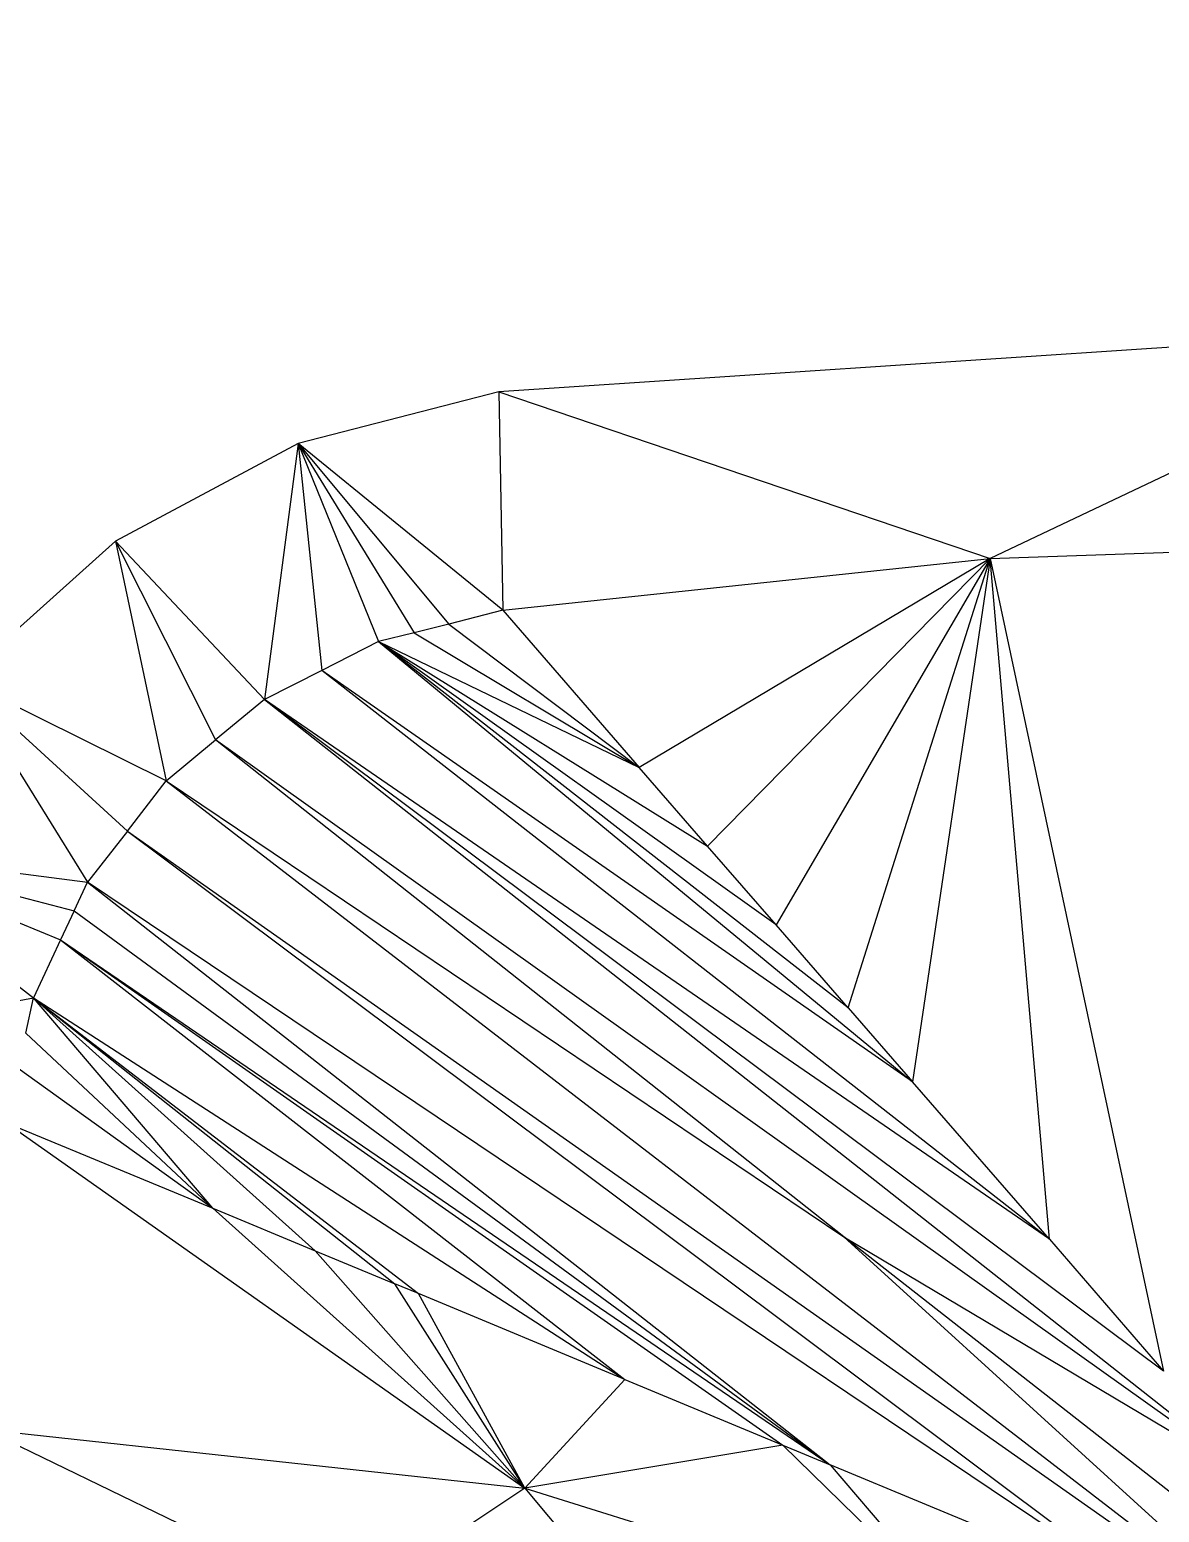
# Model space of a CAD drawing. Header units: inches. Extents: x 21806 to 26875, y -23174 to -20350.
# Drawn here: x 25514.52 to 25518.43, y -22409.99 to -22404.85 of the extents above; entities that cross this region are included whole.
import ezdxf

# ---------------------------------------------------------------- set-up
doc = ezdxf.new("R2010")
doc.units = ezdxf.units.IN
doc.header["$MEASUREMENT"] = 0
for name, color, linetype, lineweight in [('A-ANNO-DIMS', 211, 'Continuous', 9), ('A-ANNO-DIMS-128', 211, 'Continuous', 9), ('A-GENM', 13, 'Continuous', 9)]:
    doc.layers.add(name, color=color, linetype=linetype, lineweight=lineweight)
doc.styles.add('Arial', font='arial.ttf', dxfattribs={"height": 11.802395})
doc.dimstyles.new('Linear_-_3_32__Arial_3', dxfattribs={"dimscale": 12, "dimtxt": 12, "dimasz": 1.333333, "dimexe": 1, "dimexo": 0.666667, "dimgap": 0.666667, "dimtad": 1, "dimdec": 0, "dimzin": 1, "dimdsep": 46, "dimlunit": 4, "dimtxsty": 'Arial', "dimblk1": 'OBLIQUE', "dimblk2": 'OBLIQUE', "dimsah": 1, "dimcen": 0.09, "dimdle": 1, "dimazin": 0, "dimtfac": 1, "dimtdec": 4, "dimtix": 1, "dimtmove": 0, "dimatfit": 3, "dimfxl": 1, "dimtvp": 1, "dimtfill": 1, "dimfrac": 2, "dimtolj": 1, "dimtzin": 0, "dimarcsym": 2})

# ---------------------------------------------------------------- blocks, each defined once
blk = doc.blocks.new('Drinking_Founta_Floor Plan0')
at = {"layer": 'A-GENM'}
for p, q in [((23.9995, 24.4301), (20.604, 24.2045)), ((23.9995, 24.4301), (22.3062, 23.6273)), ((20.604, 24.2045), (19.9097, 24.0258)), ((20.604, 24.2045), (20.6187, 23.4486)), ((20.604, 24.2045), (22.3062, 23.6273)), ((19.9097, 24.0258), (19.2769, 23.6874)), ((19.9097, 24.0258), (19.7925, 23.1395)), ((20.6187, 23.4486), (19.9097, 24.0258)), ((19.9097, 24.0258), (20.4312, 23.4003)), ((19.9097, 24.0258), (20.3111, 23.3695)), ((19.9097, 24.0258), (20.188, 23.3402)), ((19.9097, 24.0258), (19.9917, 23.2392)), ((19.2769, 23.6874), (18.7437, 23.2084)), ((19.2769, 23.6874), (19.4527, 22.8568)), ((19.2769, 23.6874), (19.7925, 23.1395)), ((19.2769, 23.6874), (19.6226, 22.9989)), ((22.3062, 23.6273), (23.9995, 23.6874)), ((20.6187, 23.4486), (22.3062, 23.6273)), ((22.3062, 23.6273), (21.0903, 22.9037)), ((22.3062, 23.6273), (21.3277, 22.6312)), ((22.3062, 23.6273), (21.565, 22.3588)), ((21.814, 22.0717), (22.3062, 23.6273)), ((22.3062, 23.6273), (22.0366, 21.8153)), ((22.5112, 21.2704), (22.3062, 23.6273)), ((22.3062, 23.6273), (22.9068, 20.8134)), ((20.6187, 23.4486), (20.4312, 23.4003)), ((20.6187, 23.4486), (21.0903, 22.9037)), ((20.3111, 23.3695), (20.188, 23.3402)), ((20.4312, 23.4003), (20.3111, 23.3695)), ((20.3111, 23.3695), (21.0903, 22.9037)), ((20.4312, 23.4003), (21.0903, 22.9037)), ((20.188, 23.3402), (19.9917, 23.2392)), ((21.814, 22.0717), (20.188, 23.3402)), ((21.565, 22.3588), (20.188, 23.3402)), ((20.188, 23.3402), (21.3277, 22.6312)), ((20.188, 23.3402), (21.0903, 22.9037)), ((20.188, 23.3402), (22.0366, 21.8153)), ((19.9917, 23.2392), (19.7925, 23.1395)), ((22.5112, 21.2704), (19.9917, 23.2392)), ((22.0366, 21.8153), (19.9917, 23.2392)), ((19.3179, 22.6825), (18.7437, 23.2084)), ((19.4527, 22.8568), (18.7437, 23.2084)), ((18.7437, 23.2084), (19.1802, 22.5067)), ((19.7925, 23.1395), (19.6226, 22.9989)), ((22.5112, 21.2704), (19.7925, 23.1395)), ((22.9068, 20.8134), (19.7925, 23.1395)), ((19.7925, 23.1395), (23.2554, 20.412)), ((19.4527, 22.8568), (19.6226, 22.9989)), ((21.7993, 21.2777), (19.6226, 22.9989)), ((23.2554, 20.412), (19.6226, 22.9989)), ((21.3277, 22.6312), (21.0903, 22.9037)), ((19.3179, 22.6825), (19.4527, 22.8568)), ((19.4527, 22.8568), (21.7993, 21.2777)), ((19.4527, 22.8568), (23.437, 19.788)), ((19.3179, 22.6825), (19.1802, 22.5067)), ((19.3179, 22.6825), (22.8775, 20.0224)), ((19.3179, 22.6825), (23.437, 19.788)), ((18.3394, 22.6151), (19.1333, 22.4071)), ((18.3394, 22.6151), (19.0864, 22.3061)), ((18.3394, 22.6151), (18.9927, 22.1054)), ((18.3394, 22.6151), (19.1802, 22.5067)), ((21.565, 22.3588), (21.3277, 22.6312)), ((19.1333, 22.4071), (19.1802, 22.5067)), ((22.8775, 20.0224), (19.1802, 22.5067)), ((19.1802, 22.5067), (21.7525, 20.4882)), ((19.1333, 22.4071), (19.0864, 22.3061)), ((19.1333, 22.4071), (21.7525, 20.4882)), ((21.814, 22.0717), (21.565, 22.3588)), ((19.0864, 22.3061), (18.9927, 22.1054)), ((19.0864, 22.3061), (21.0405, 20.7841)), ((19.0864, 22.3061), (21.5884, 20.557)), ((19.0864, 22.3061), (21.7525, 20.4882)), ((18.0845, 21.9442), (18.9927, 22.1054)), ((18.9663, 21.9838), (18.9927, 22.1054)), ((19.6138, 21.3773), (18.9927, 22.1054)), ((19.9683, 21.2294), (18.9927, 22.1054)), ((18.9927, 22.1054), (21.0405, 20.7841)), ((18.9927, 22.1054), (20.3257, 21.0814)), ((18.9927, 22.1054), (20.2437, 21.1151)), ((21.814, 22.0717), (22.0366, 21.8153)), ((18.9663, 21.9838), (19.6138, 21.3773)), ((18.94, 21.8622), (19.6138, 21.3773)), ((22.5112, 21.2704), (22.0366, 21.8153)), ((18.8989, 21.6732), (19.6138, 21.3773)), ((18.8989, 21.6732), (20.6948, 20.4076)), ((19.6138, 21.3773), (19.9683, 21.2294)), ((19.6138, 21.3773), (20.6948, 20.4076)), ((23.9995, 19.5551), (21.7993, 21.2777)), ((21.7993, 21.2777), (23.2554, 20.412)), ((21.7993, 21.2777), (23.437, 19.788)), ((22.5112, 21.2704), (22.9068, 20.8134)), ((19.9683, 21.2294), (20.6948, 20.4076)), ((19.9683, 21.2294), (20.2437, 21.1151)), ((20.6948, 20.4076), (20.2437, 21.1151)), ((20.3257, 21.0814), (20.2437, 21.1151)), ((21.0405, 20.7841), (20.3257, 21.0814)), ((20.6948, 20.4076), (20.3257, 21.0814)), ((21.0405, 20.7841), (20.6948, 20.4076)), ((21.0405, 20.7841), (21.5884, 20.557)), ((18.8228, 20.6112), (20.6948, 20.4076)), ((18.8228, 20.6112), (20.0825, 20.0019)), ((21.5884, 20.557), (20.6948, 20.4076)), ((21.5884, 20.557), (21.7525, 20.4882)), ((21.5884, 20.557), (22.2329, 19.9271)), ((22.8775, 20.0224), (21.7525, 20.4882)), ((21.7525, 20.4882), (22.2329, 19.9271)), ((20.6948, 20.4076), (20.0825, 20.0019)), ((20.6948, 20.4076), (21.4126, 19.5507)), ((20.6948, 20.4076), (22.2329, 19.9271))]:
    blk.add_line(p, q, dxfattribs=at)
blk = doc.blocks.new('Locker Rooms_Ryan_ifc-1-First Floor Plan')
at = {"lineweight": 9}
blk.add_blockref('Drinking_Founta_Floor Plan0', (25495.5386, -22430.3109), dxfattribs=at)
blk = doc.blocks.new('DIMBLOCK18-First Floor Plan')
at = {"layer": 'A-ANNO-DIMS-128'}
for p, q in [((25511.8902, -22302.6251), (25511.8902, -22287.777)), ((25849.6402, -22596.4122), (25849.6402, -22287.777)), ((25511.8902, -22299.777), (25849.6402, -22299.777)), ((25511.8902, -22299.777), (25511.8902, -22302.6251)), ((25849.6402, -22299.777), (25849.6402, -22596.4122))]:
    blk.add_line(p, q, dxfattribs=at)
at = {"layer": 'A-ANNO-DIMS-128', "lineweight": 50}
for p, q in [((25511.8902, -22299.777), (25519.8902, -22291.777)), ((25849.6402, -22299.777), (25857.6402, -22291.777)), ((25511.8902, -22299.777), (25503.8902, -22307.777)), ((25849.6402, -22299.777), (25841.6402, -22307.777))]:
    blk.add_line(p, q, dxfattribs=at)
at = {"layer": 'A-ANNO-DIMS-128', "color": 0, "insert": (25655.2883, -22276.4669), "char_height": 11.8024, "width": 61.144615, "attachment_point": 1, "line_spacing_factor": 0.938532, "style": 'Arial', "bg_fill": 3, "box_fill_scale": 1.25, "bg_fill_color": 0, "bg_fill_transparency": 0}
blk.add_mtext('28\' - 2"', dxfattribs=at)
blk = doc.blocks.new('_Oblique')
at = {"color": 0, "linetype": 'ByBlock', "lineweight": -2}
blk.add_line((-0.5, -0.5), (0.5, 0.5), dxfattribs=at)

msp = doc.modelspace()

# ---------------------------------------------------------------- dimensions: what is measured, and where the dimension line sits
at = {"layer": 'A-ANNO-DIMS'}
dim = msp.add_linear_dim(base=(25849.6402, -22299.777), p1=(25511.8902, -22310.6251), p2=(25849.6402, -22604.4122), dimstyle='Linear_-_3_32__Arial_3', override={"dimpost": '<>', "dimfxl": 447.644825}, dxfattribs=at)
dim.commit()
dim.dimension.update_dxf_attribs({"geometry": 'DIMBLOCK18-First Floor Plan', "text_midpoint": (25680.7652, -22285.751)})

# ---------------------------------------------------------------- next in the draw order: block references
at = {"lineweight": 5}
msp.add_blockref('Locker Rooms_Ryan_ifc-1-First Floor Plan', (0, 0), dxfattribs=at)

doc.saveas('drawing.dxf')
